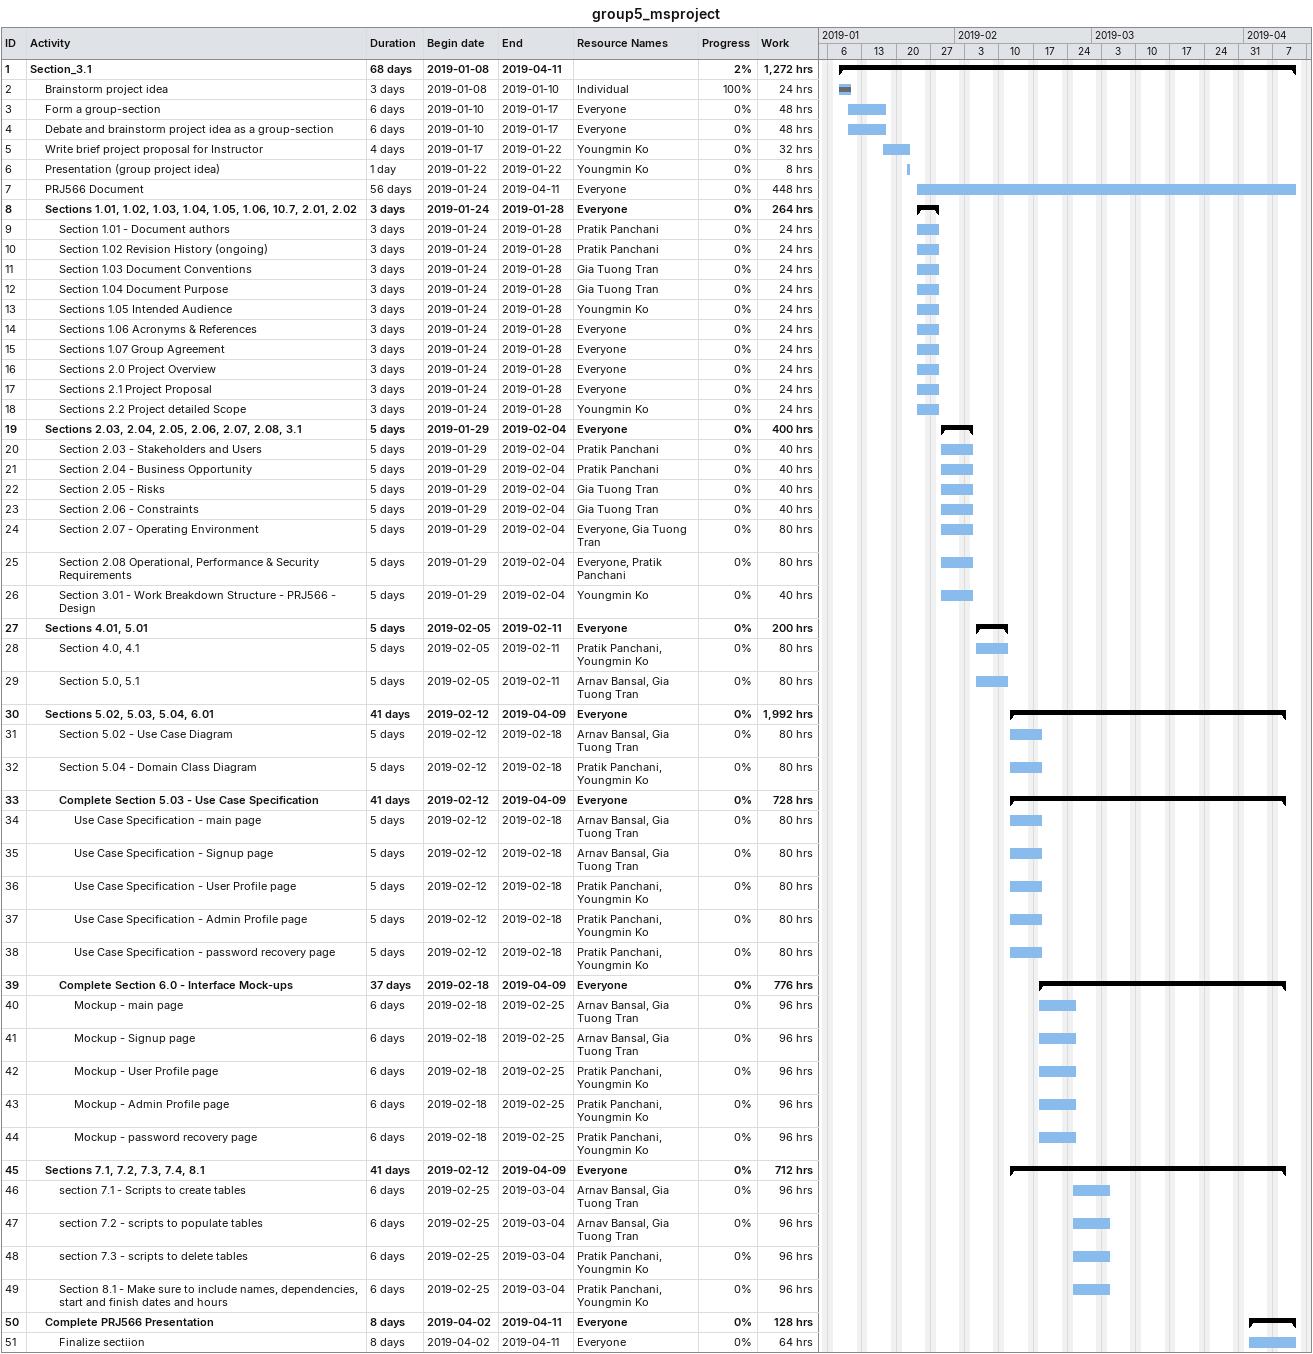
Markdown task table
group5_msproject

| ID | Level | Task | Duration | Start | Finish | Resources | % complete | Work (h) |
|---|---|---|---|---|---|---|---|---|
| 1 | 1 | **Section_3.1** | 68d | 2019-01-08 | 2019-04-11 |  | 2 | 1272 |
| 2 | 2 | Brainstorm project idea | 3d | 2019-01-08 | 2019-01-10 | Individual | 100 | 24 |
| 3 | 2 | Form a group-section | 6d | 2019-01-10 | 2019-01-17 | Everyone | 0 | 48 |
| 4 | 2 | Debate and brainstorm project idea as a group-section | 6d | 2019-01-10 | 2019-01-17 | Everyone | 0 | 48 |
| 5 | 2 | Write brief project proposal for Instructor | 4d | 2019-01-17 | 2019-01-22 | Youngmin Ko | 0 | 32 |
| 6 | 2 | Presentation (group project idea) | 1d | 2019-01-22 | 2019-01-22 | Youngmin Ko | 0 | 8 |
| 7 | 2 | PRJ566 Document | 56d | 2019-01-24 | 2019-04-11 | Everyone | 0 | 448 |
| 8 | 2 | **Sections 1.01, 1.02, 1.03, 1.04, 1.05, 1.06, 10.7, 2.01, 2.02** | 3d | 2019-01-24 | 2019-01-28 | Everyone | 0 | 264 |
| 9 | 3 | Section 1.01 - Document authors | 3d | 2019-01-24 | 2019-01-28 | Pratik Panchani | 0 | 24 |
| 10 | 3 | Section 1.02 Revision History (ongoing) | 3d | 2019-01-24 | 2019-01-28 | Pratik Panchani | 0 | 24 |
| 11 | 3 | Section 1.03 Document Conventions | 3d | 2019-01-24 | 2019-01-28 | Gia Tuong Tran | 0 | 24 |
| 12 | 3 | Section 1.04 Document Purpose | 3d | 2019-01-24 | 2019-01-28 | Gia Tuong Tran | 0 | 24 |
| 13 | 3 | Sections 1.05 Intended Audience | 3d | 2019-01-24 | 2019-01-28 | Youngmin Ko | 0 | 24 |
| 14 | 3 | Sections 1.06 Acronyms & References | 3d | 2019-01-24 | 2019-01-28 | Everyone | 0 | 24 |
| 15 | 3 | Sections 1.07 Group Agreement | 3d | 2019-01-24 | 2019-01-28 | Everyone | 0 | 24 |
| 16 | 3 | Sections 2.0 Project Overview | 3d | 2019-01-24 | 2019-01-28 | Everyone | 0 | 24 |
| 17 | 3 | Sections 2.1 Project Proposal | 3d | 2019-01-24 | 2019-01-28 | Everyone | 0 | 24 |
| 18 | 3 | Sections 2.2 Project detailed Scope | 3d | 2019-01-24 | 2019-01-28 | Youngmin Ko | 0 | 24 |
| 19 | 2 | **Sections 2.03, 2.04, 2.05, 2.06, 2.07, 2.08, 3.1** | 5d | 2019-01-29 | 2019-02-04 | Everyone | 0 | 400 |
| 20 | 3 | Section 2.03 - Stakeholders and Users | 5d | 2019-01-29 | 2019-02-04 | Pratik Panchani | 0 | 40 |
| 21 | 3 | Section 2.04 - Business Opportunity | 5d | 2019-01-29 | 2019-02-04 | Pratik Panchani | 0 | 40 |
| 22 | 3 | Section 2.05 - Risks | 5d | 2019-01-29 | 2019-02-04 | Gia Tuong Tran | 0 | 40 |
| 23 | 3 | Section 2.06 - Constraints | 5d | 2019-01-29 | 2019-02-04 | Gia Tuong Tran | 0 | 40 |
| 24 | 3 | Section 2.07 - Operating Environment | 5d | 2019-01-29 | 2019-02-04 | Everyone, Gia Tuong Tran | 0 | 80 |
| 25 | 3 | Section 2.08 Operational, Performance & Security Requirements | 5d | 2019-01-29 | 2019-02-04 | Everyone, Pratik Panchani | 0 | 80 |
| 26 | 3 | Section 3.01 - Work Breakdown Structure - PRJ566 - Design | 5d | 2019-01-29 | 2019-02-04 | Youngmin Ko | 0 | 40 |
| 27 | 2 | **Sections 4.01, 5.01** | 5d | 2019-02-05 | 2019-02-11 | Everyone | 0 | 200 |
| 28 | 3 | Section 4.0, 4.1 | 5d | 2019-02-05 | 2019-02-11 | Pratik Panchani, Youngmin Ko | 0 | 80 |
| 29 | 3 | Section 5.0, 5.1 | 5d | 2019-02-05 | 2019-02-11 | Arnav Bansal, Gia Tuong Tran | 0 | 80 |
| 30 | 2 | **Sections 5.02, 5.03, 5.04, 6.01** | 41d | 2019-02-12 | 2019-04-09 | Everyone | 0 | 1992 |
| 31 | 3 | Section 5.02 - Use Case Diagram | 5d | 2019-02-12 | 2019-02-18 | Arnav Bansal, Gia Tuong Tran | 0 | 80 |
| 32 | 3 | Section 5.04 - Domain Class Diagram | 5d | 2019-02-12 | 2019-02-18 | Pratik Panchani, Youngmin Ko | 0 | 80 |
| 33 | 3 | **Complete Section 5.03 - Use Case Specification** | 41d | 2019-02-12 | 2019-04-09 | Everyone | 0 | 728 |
| 34 | 4 | Use Case Specification - main page | 5d | 2019-02-12 | 2019-02-18 | Arnav Bansal, Gia Tuong Tran | 0 | 80 |
| 35 | 4 | Use Case Specification - Signup page | 5d | 2019-02-12 | 2019-02-18 | Arnav Bansal, Gia Tuong Tran | 0 | 80 |
| 36 | 4 | Use Case Specification - User Profile page | 5d | 2019-02-12 | 2019-02-18 | Pratik Panchani, Youngmin Ko | 0 | 80 |
| 37 | 4 | Use Case Specification - Admin Profile page | 5d | 2019-02-12 | 2019-02-18 | Pratik Panchani, Youngmin Ko | 0 | 80 |
| 38 | 4 | Use Case Specification - password recovery page | 5d | 2019-02-12 | 2019-02-18 | Pratik Panchani, Youngmin Ko | 0 | 80 |
| 39 | 3 | **Complete Section 6.0 - Interface Mock-ups** | 37d | 2019-02-18 | 2019-04-09 | Everyone | 0 | 776 |
| 40 | 4 | Mockup - main page | 6d | 2019-02-18 | 2019-02-25 | Arnav Bansal, Gia Tuong Tran | 0 | 96 |
| 41 | 4 | Mockup - Signup page | 6d | 2019-02-18 | 2019-02-25 | Arnav Bansal, Gia Tuong Tran | 0 | 96 |
| 42 | 4 | Mockup - User Profile page | 6d | 2019-02-18 | 2019-02-25 | Pratik Panchani, Youngmin Ko | 0 | 96 |
| 43 | 4 | Mockup - Admin Profile page | 6d | 2019-02-18 | 2019-02-25 | Pratik Panchani, Youngmin Ko | 0 | 96 |
| 44 | 4 | Mockup - password recovery page | 6d | 2019-02-18 | 2019-02-25 | Pratik Panchani, Youngmin Ko | 0 | 96 |
| 45 | 2 | **Sections 7.1, 7.2, 7.3, 7.4, 8.1** | 41d | 2019-02-12 | 2019-04-09 | Everyone | 0 | 712 |
| 46 | 3 | section 7.1 - Scripts to create tables | 6d | 2019-02-25 | 2019-03-04 | Arnav Bansal, Gia Tuong Tran | 0 | 96 |
| 47 | 3 | section 7.2 - scripts to populate tables | 6d | 2019-02-25 | 2019-03-04 | Arnav Bansal, Gia Tuong Tran | 0 | 96 |
| 48 | 3 | section 7.3 - scripts to delete tables | 6d | 2019-02-25 | 2019-03-04 | Pratik Panchani, Youngmin Ko | 0 | 96 |
| 49 | 3 | Section 8.1 - Make sure to include names, dependencies, start and finish dates and hours | 6d | 2019-02-25 | 2019-03-04 | Pratik Panchani, Youngmin Ko | 0 | 96 |
| 50 | 2 | **Complete PRJ566 Presentation** | 8d | 2019-04-02 | 2019-04-11 | Everyone | 0 | 128 |
| 51 | 3 | Finalize sectiion | 8d | 2019-04-02 | 2019-04-11 | Everyone | 0 | 64 |
